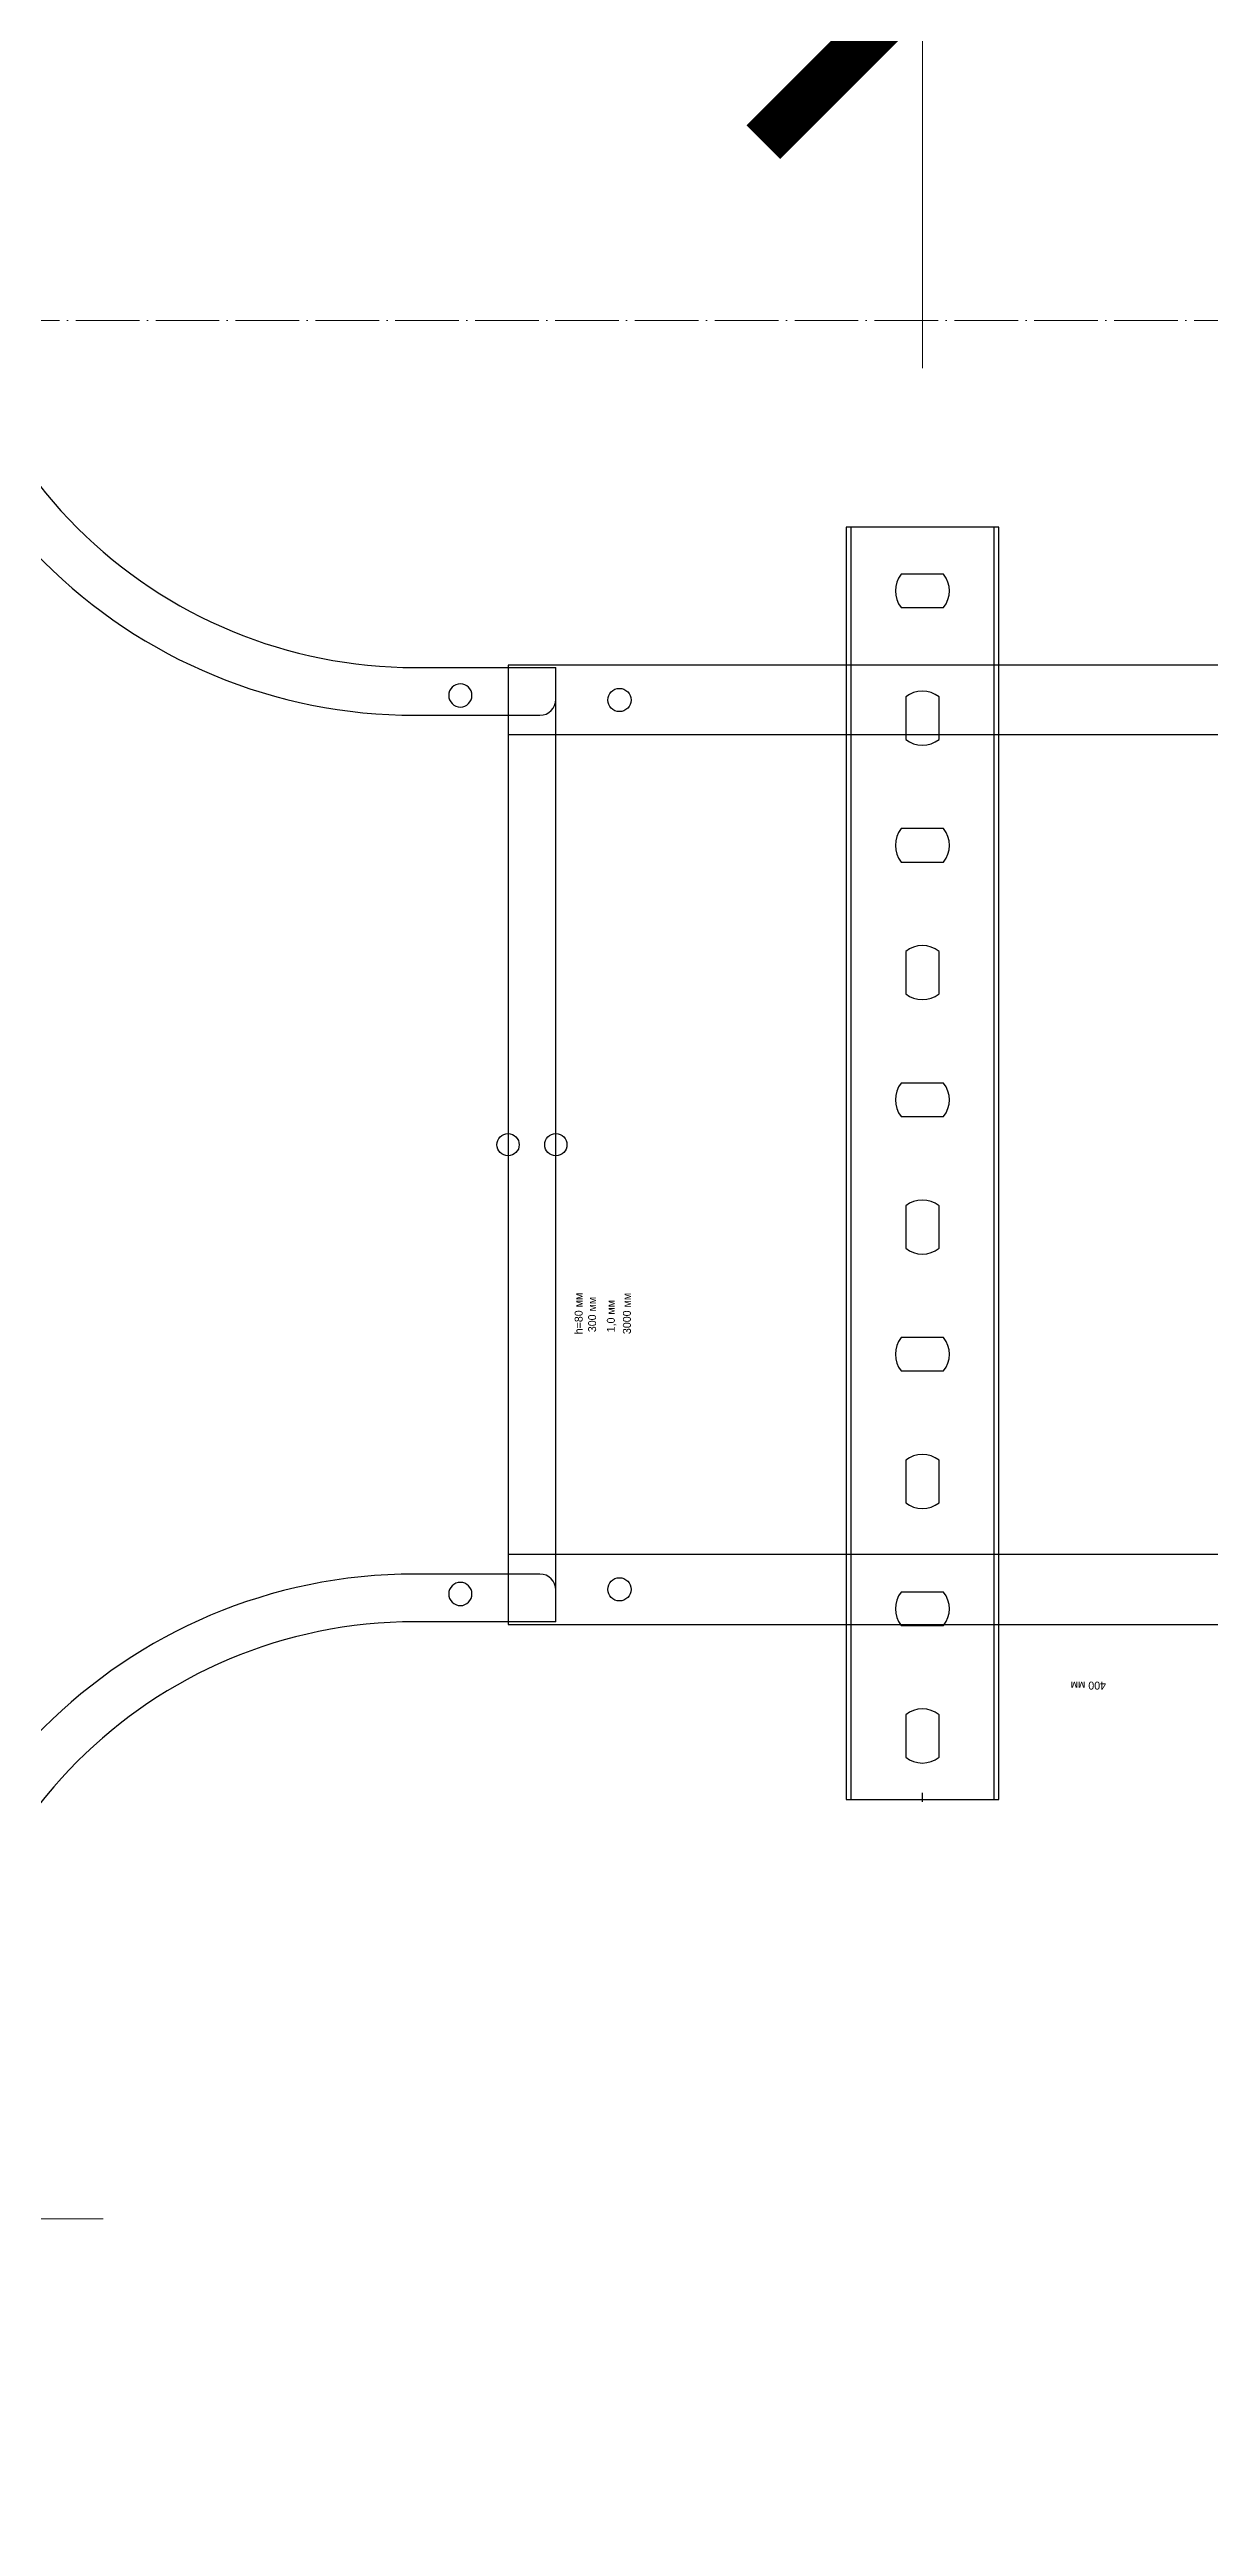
# Model space of a CAD drawing. Header units: millimetres. Extents: x -42533 to 645315, y 3457 to 82611.
# Drawn here: x 27820 to 28185, y 52027 to 52806 of the extents above; entities that cross this region are included whole.
import ezdxf
from ezdxf.enums import TextEntityAlignment as Align

# ---------------------------------------------------------------- set-up
doc = ezdxf.new("R2018")
doc.units = ezdxf.units.MM
doc.linetypes.add('ADSK_Линия сетки', pattern=[25, 20, -2.5, 0, -2.5])
for name, color, linetype in [('00_00_потолок_Панели из стали', 7, 'Continuous'), ('ЭОМ_Лотки авар.', 1, 'Continuous'), ('ЭОМ_Лотки рабочие', 5, 'Continuous')]:
    doc.layers.add(name, color=color, linetype=linetype)
doc.layers.add('Оси', color=253, linetype='Continuous', lineweight=9)
doc.layers.add('ШТРИХОВКА', color=252, linetype='Continuous', lineweight=15)
doc.styles.get("Standard").update_dxf_attribs({"font": 'arial.ttf'})
doc.styles.add('М2', font='isocpeur.ttf', dxfattribs={"width": 0.8})
doc.dimstyles.new('М2-100', dxfattribs={"dimtxt": 250, "dimasz": 100, "dimexe": 50, "dimexo": 50, "dimgap": 50, "dimtad": 1, "dimdec": 0, "dimzin": 1, "dimtxsty": 'М2', "dimblk": 'ARCHTICK', "dimcen": 2.5, "dimdle": 50, "dimclre": 256, "dimclrt": 256, "dimadec": 0, "dimazin": 0, "dimtfac": 1, "dimtdec": 0, "dimtix": 1, "dimtmove": 1, "dimatfit": 3, "dimldrblk": 'NONE', "dimfxl": 1, "dimtolj": 1, "dimlwd": 9, "dimlwe": 9, "dimarcsym": 1})

# ---------------------------------------------------------------- blocks, each defined once
blk = doc.blocks.new('1 этаж')
at = {"layer": 'Оси', "color": 8, "linetype": 'ADSK_Линия сетки'}
blk.add_line((-9557.528, 20433.902), (56672.201, 20433.902), dxfattribs=at)
blk = doc.blocks.new('_ArchTick')
at = {"color": 0, "linetype": 'ByBlock', "lineweight": 70, "const_width": 0.15}
blk.add_lwpolyline([(-0.5, -0.5), (0.5, 0.5)], dxfattribs=at)
blk = doc.blocks.new('*D638')
at = {"layer": '00_00_потолок_Панели из стали', "color": 0, "lineweight": 9, "transparency": 16777216}
blk.add_line((26909.9, 52973.91), (26909.9, 52073.71), dxfattribs=at)
at = {"layer": '00_00_потолок_Панели из стали', "lineweight": 9, "transparency": 16777216}
for p, q in [((27837.24, 52923.91), (26859.9, 52923.91)), ((27759.49, 52123.71), (26859.9, 52123.71))]:
    blk.add_line(p, q, dxfattribs=at)
at = {"layer": 'Defpoints', "color": 0, "transparency": 16777216}
for p in [(27887.24, 52923.91), (26909.9, 52123.71), (27809.49, 52123.71)]:
    blk.add_point(p, dxfattribs=at)
at = {"layer": '00_00_потолок_Панели из стали', "color": 0, "lineweight": 9, "transparency": 16777216, "xscale": 100, "yscale": 100, "zscale": 100}
for p, rotation in [((26909.9, 52923.91), 90), ((26909.9, 52123.71), 270)]:
    blk.add_blockref('_ArchTick', p, dxfattribs=dict(at, rotation=rotation))
at = {"layer": '00_00_потолок_Панели из стали', "transparency": 16777216, "insert": (26734.9, 52523.81), "char_height": 250, "attachment_point": 5, "rotation": 90, "style": 'М2'}
blk.add_mtext('\\A1;800', dxfattribs=at)
blk = doc.blocks.new('_None')
blk = doc.blocks.new('*D639')
at = {"layer": '00_00_потолок_Панели из стали', "color": 0, "lineweight": 9, "transparency": 16777216}
blk.add_line((26909.9, 52173.71), (26909.9, 51273.51), dxfattribs=at)
at = {"layer": '00_00_потолок_Панели из стали', "lineweight": 9, "transparency": 16777216}
for p, q in [((27837.24, 52123.71), (26859.9, 52123.71)), ((27759.49, 51323.51), (26859.9, 51323.51))]:
    blk.add_line(p, q, dxfattribs=at)
at = {"layer": 'Defpoints', "color": 0, "transparency": 16777216}
for p in [(27887.24, 52123.71), (26909.9, 51323.51), (27809.49, 51323.51)]:
    blk.add_point(p, dxfattribs=at)
at = {"layer": '00_00_потолок_Панели из стали', "color": 0, "lineweight": 9, "transparency": 16777216, "xscale": 100, "yscale": 100, "zscale": 100}
for p, rotation in [((26909.9, 52123.71), 90), ((26909.9, 51323.51), 270)]:
    blk.add_blockref('_ArchTick', p, dxfattribs=dict(at, rotation=rotation))
at = {"layer": '00_00_потолок_Панели из стали', "transparency": 16777216, "insert": (26734.9, 51723.61), "char_height": 250, "attachment_point": 5, "rotation": 90, "style": 'М2'}
blk.add_mtext('\\A1;800', dxfattribs=at)
blk = doc.blocks.new('*U336')
at = {"color": 0, "linetype": 'ByBlock', "lineweight": -2}
for p, q in [((-150, 300), (-150, 344.3)), ((150, 344.3), (-150, 344.3)), ((150, 344.3), (150, 300)), ((-135, 300), (-135, 339.3)), ((135, 339.3), (135, 300)), ((-344.3, 150), (-300, 150)), ((-344.3, 150), (-344.3, -150)), ((300, 150), (344.3, 150)), ((344.3, -150), (344.3, 150)), ((-339.3, 135), (-300, 135)), ((300, 135), (339.3, 135)), ((339.3, -135), (-339.3, -135)), ((344.3, -150), (-344.3, -150))]:
    blk.add_line(p, q, dxfattribs=at)
for centre, radius in [((0, 329.3), 3.5), ((-329.3, 0), 3.5), ((329.3, 0), 3.5), ((-314.3, -141.6), 3.65), ((314.3, -141.6), 3.65)]:
    blk.add_circle(centre, radius, dxfattribs=at)
for centre, radius, start, end in [((-140, 339.3), 5, 0, 90), ((140, 339.3), 5, 90, 180), ((-141.25, 314.3), 3.65, 0, 180), ((-141.25, 314.3), 3.65, 180, 0), ((141.25, 314.3), 3.65, 90, 180), ((141.25, 314.3), 3.65, 180, 90), ((-300, 300), 150, 270, 0), ((-300, 300), 165, 270, 0), ((300, 300), 165, 180, 270), ((300, 300), 150, 180, 270), ((-314.3, 141.25), 3.65, 270, 180), ((-314.3, 141.25), 3.65, 180, 270), ((314.3, 141.25), 3.65, 90, 270), ((314.3, 141.25), 3.65, 270, 90), ((-339.3, 140), 5, 180, 270), ((339.3, 140), 5, 270, 0), ((-339.3, -140), 5, 90, 180), ((339.3, -140), 5, 0, 90)]:
    blk.add_arc(centre, radius, start, end, dxfattribs=at)
at = {"color": 0, "linetype": 'ByBlock', "lineweight": -2, "flags": 9}
for tag, p in [('НАИМЕНОВАНИЕ', (-28.08, -14.69)), ('АРТИКУЛ', (-27.92, -18.72)), ('ПРИМЕЧАНИЕ', (-27.44, -22.91))]:
    blk.add_attdef(tag, p, '', height=2.5, dxfattribs=at)
at = {"color": 0, "linetype": 'ByBlock', "lineweight": -2, "flags": 104}
for tag, p in [('ВЫСОТА', (-27.38, -28.78)), ('ШИРИНА', (-27.38, -37.51)), ('ТОЛЩИНА', (-27.74, -46.84))]:
    blk.add_attdef(tag, text='', height=2.5, dxfattribs=at).set_placement(p, align=Align.TOP_LEFT)
blk = doc.blocks.new('*U338')
at = {"color": 0, "linetype": 'Continuous', "lineweight": 25}
for p, q in [((-128.8, -1200.3), (-128.8, 0)), ((128.8, -1200.3), (128.8, 0))]:
    blk.add_line(p, q, dxfattribs=at)
blk.add_lwpolyline([(150.8, -1200.3), (150.8, 0), (-150.8, 0), (-150.8, -1200.3)], close=True, dxfattribs=at)
at = {"color": 0, "linetype": 'ByBlock', "lineweight": -2}
blk.add_circle((0, -15), 3.5, dxfattribs=at)
at = {"color": 0, "linetype": 'Continuous', "lineweight": 25}
for centre, radius in [((0, -15), 3.5), ((-139.8, -35), 3.65), ((139.8, -35), 3.65)]:
    blk.add_circle(centre, radius, dxfattribs=at)
at = {"color": 0, "flags": 9}
for tag, p in [('НАИМЕНОВАНИЕ', (-59.12, -7.02)), ('АРТИКУЛ', (-59.7, -11.85)), ('ПРИМЕЧАНИЕ', (-58.82, -17.26))]:
    blk.add_attdef(tag, text='', height=2.5, dxfattribs=at).set_placement(p, align=Align.TOP_LEFT)
at = {"color": 0, "lineweight": 30, "flags": 104}
for tag, p in [('ВЫСОТА', (-59.61, -20.92)), ('ТОЛЩИНА', (-58.99, -31.04)), ('ШИРИНА', (-58.94, -25.15)), ('ДЛИНА', (-59.54, -36.09))]:
    blk.add_attdef(tag, text='', height=2.5, dxfattribs=at).set_placement(p, align=Align.TOP_LEFT)
blk = doc.blocks.new('*U175')
at = {"color": 0, "linetype": 'ByBlock', "lineweight": -2}
for points in [[(24, -400), (24, 0), (-24, 0), (-24, -400)], [(-22.5, -400), (-22.5, 0)], [(22.5, -400), (22.5, 0)], [(-24, -400), (24, -400)]]:
    blk.add_lwpolyline(points, dxfattribs=at)
at = {"color": 254, "transparency": 33554483}
blk.add_lwpolyline([(0, 0.66), (0, -2.16)], dxfattribs=at)
at = {"color": 0, "linetype": 'ByBlock', "lineweight": -2}
for points in [[(-5.25, -13.32), (-5.25, -26.68, 0.345739), (5.25, -26.68), (5.25, -13.32, 0.345739)], [(-6.68, -54.75, 0.345739), (-6.68, -65.25), (6.68, -65.25, 0.345739), (6.68, -54.75)], [(-5.25, -93.32), (-5.25, -106.68, 0.345739), (5.25, -106.68), (5.25, -93.32, 0.345739)], [(-6.68, -134.75, 0.345739), (-6.68, -145.25), (6.68, -145.25, 0.345739), (6.68, -134.75)], [(-5.25, -173.32), (-5.25, -186.68, 0.345739), (5.25, -186.68), (5.25, -173.32, 0.345739)], [(-6.68, -214.75, 0.345739), (-6.68, -225.25), (6.68, -225.25, 0.345739), (6.68, -214.75)], [(-5.25, -253.32), (-5.25, -266.68, 0.345739), (5.25, -266.68), (5.25, -253.32, 0.345739)], [(-6.68, -294.75, 0.345739), (-6.68, -305.25), (6.68, -305.25, 0.345739), (6.68, -294.75)], [(-5.25, -333.32), (-5.25, -346.68, 0.345739), (5.25, -346.68), (5.25, -333.32, 0.345739)], [(-6.68, -374.75, 0.345739), (-6.68, -385.25), (6.68, -385.25, 0.345739), (6.68, -374.75)]]:
    blk.add_lwpolyline(points, format="xyb", close=True, dxfattribs=at)
at = {"flags": 9}
for tag, p in [('АРТИКУЛ', (-58.87, -24.46)), ('НАИМЕНОВАНИЕ', (-58.16, -19.4)), ('ПРИМЕЧАНИЕ', (-58.33, -30.8))]:
    blk.add_attdef(tag, p, '', height=2.5, dxfattribs=at)
at = {"lineweight": 30, "flags": 104}
blk.add_attdef('ДЛИНА', text='', height=2.5, dxfattribs=at).set_placement((-57.72, -34.59), align=Align.TOP_LEFT)
blk = doc.blocks.new('*D774')
at = {"layer": '00_00_потолок_Панели из стали', "lineweight": 9, "transparency": 16777216}
for p, q in [((28094.67, 52705.53), (28094.67, 52876.6)), ((28894.19, 52705.53), (28894.19, 52876.6))]:
    blk.add_line(p, q, dxfattribs=at)
at = {"layer": '00_00_потолок_Панели из стали', "color": 0, "lineweight": 9, "transparency": 16777216}
blk.add_line((28044.67, 52826.6), (28944.19, 52826.6), dxfattribs=at)
at = {"layer": 'Defpoints', "color": 0, "transparency": 16777216}
for p in [(28894.19, 52826.6), (28094.67, 52655.53), (28894.19, 52655.53)]:
    blk.add_point(p, dxfattribs=at)
at = {"layer": '00_00_потолок_Панели из стали', "color": 0, "lineweight": 9, "transparency": 16777216, "xscale": 100, "yscale": 100, "zscale": 100, "rotation": 180}
blk.add_blockref('_ArchTick', (28094.67, 52826.6), dxfattribs=at)
at = {"layer": '00_00_потолок_Панели из стали', "color": 0, "lineweight": 9, "transparency": 16777216, "xscale": 100, "yscale": 100, "zscale": 100}
blk.add_blockref('_ArchTick', (28894.19, 52826.6), dxfattribs=at)
at = {"layer": '00_00_потолок_Панели из стали', "transparency": 16777216, "insert": (28494.43, 53001.6), "char_height": 250, "attachment_point": 5, "style": 'М2'}
blk.add_mtext('\\A1;800', dxfattribs=at)

msp = doc.modelspace()

# ---------------------------------------------------------------- block references
at = {"layer": 'ШТРИХОВКА'}
msp.add_blockref('1 этаж', (26191.57, 32286.65), dxfattribs=at)
at = {"layer": 'ЭОМ_Лотки авар.', "color": 1, "rotation": 270}
msp.add_blockref('*U336', (27635.18, 52461.43), dxfattribs=at)
at = {"layer": 'ЭОМ_Лотки авар.', "color": 1}
ref = msp.add_blockref('*U338', (27964.48, 52461.43), dxfattribs=dict(at, rotation=89.99999999999999))
lines = msp.add_mtext('3000 мм', dxfattribs={"layer": '0', "color": 0, "insert": (28000.57, 52401.88), "char_height": 2.5, "attachment_point": 1, "rotation": 90})
ref.add_attrib('ДЛИНА', '', (28000.57, 52401.88), dxfattribs={"flags": 2}).embed_mtext(lines)
lines = msp.add_mtext('1,0 мм', dxfattribs={"layer": '0', "color": 0, "insert": (27995.52, 52402.44), "char_height": 2.5, "attachment_point": 1, "rotation": 90})
ref.add_attrib('ТОЛЩИНА', '', (27995.52, 52402.44), dxfattribs={"flags": 2}).embed_mtext(lines)
lines = msp.add_mtext('h=80 мм', dxfattribs={"layer": '0', "color": 0, "insert": (27985.4, 52401.82), "char_height": 2.5, "attachment_point": 1, "rotation": 90})
ref.add_attrib('ВЫСОТА', '', (27985.4, 52401.82), dxfattribs={"flags": 2}).embed_mtext(lines)
lines = msp.add_mtext('300 мм', dxfattribs={"layer": '0', "color": 0, "insert": (27989.63, 52402.48), "char_height": 2.5, "attachment_point": 1, "rotation": 90})
ref.add_attrib('ШИРИНА', '', (27989.63, 52402.48), dxfattribs={"flags": 2}).embed_mtext(lines)
at = {"layer": 'ЭОМ_Лотки рабочие'}
ref = msp.add_blockref('*U175', (28094.67, 52255.53), dxfattribs=dict(at, rotation=180))
lines = msp.add_mtext('400 мм', dxfattribs={"layer": '0', "insert": (28152.39, 52290.12), "char_height": 2.5, "attachment_point": 1, "rotation": 180})
ref.add_attrib('ДЛИНА', '', (28152.39, 52290.12)).embed_mtext(lines)

# ---------------------------------------------------------------- dimensions: what is measured, and where the dimension line sits
at = {"layer": '00_00_потолок_Панели из стали'}
dim = msp.add_linear_dim(base=(28894.19, 52826.6), p1=(28094.67, 52655.53), p2=(28894.19, 52655.53), dimstyle='М2-100', dxfattribs=at)
dim.commit()
dim.dimension.update_dxf_attribs({"geometry": '*D774', "text_midpoint": (28494.43, 53001.6)})
for base, p1, p2, picture, middle in [((26909.9, 52123.71), (27887.24, 52923.91), (27809.49, 52123.71), '*D638', (26734.9, 52523.81)), ((26909.9, 51323.51), (27887.24, 52123.71), (27809.49, 51323.51), '*D639', (26734.9, 51723.61))]:
    dim = msp.add_linear_dim(base=base, p1=p1, p2=p2, angle=90, dimstyle='М2-100', dxfattribs=at)
    dim.commit()
    dim.dimension.update_dxf_attribs({"geometry": picture, "text_midpoint": middle})

doc.saveas('drawing.dxf')
